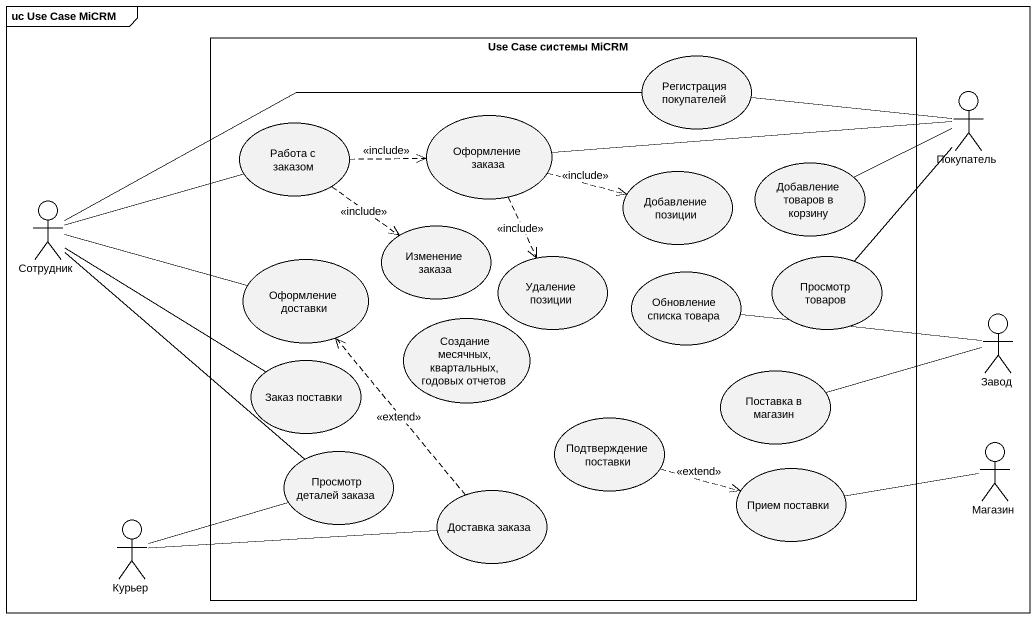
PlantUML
@startuml
mainframe uc Use Case MiCRM
rectangle "Use Case системы MiCRM" as Use_Case_системы_MiCRM {
  usecase "Регистрация покупателей" as Регистрация_покупателей
  usecase "Работа с заказом" as Работа_с_заказом
  usecase "Оформление заказа" as Оформление_заказа
  usecase "Добавление позиции" as Добавление_позиции
  usecase "Добавление товаров в корзину" as Добавление_товаров_в_корзину
  usecase "Оформление доставки" as Оформление_доставки
  usecase "Изменение заказа" as Изменение_заказа
  usecase "Удаление позиции" as Удаление_позиции
  usecase "Просмотр товаров" as Просмотр_товаров
  usecase "Обновление списка товара" as Обновление_списка_товара
  usecase "Заказ поставки" as Заказ_поставки
  usecase "Создание месячных, квартальных, годовых отчетов" as Создание_месячных
  usecase "Поставка в магазин" as Поставка_в_магазин
  usecase "Просмотр деталей заказа" as Просмотр_деталей_заказа
  usecase "Подтверждение поставки" as Подтверждение_поставки
  usecase "Доставка заказа" as Доставка_заказа
  usecase "Прием поставки" as Прием_поставки
}
actor Покупатель
actor Сотрудник
actor Завод
actor Магазин
actor Курьер
Работа_с_заказом .right.> Оформление_заказа : <<include>>
Работа_с_заказом ..> Изменение_заказа : <<include>>
Оформление_заказа .right.> Добавление_позиции : <<include>>
Оформление_заказа ..> Удаление_позиции : <<include>>
Покупатель -left- Регистрация_покупателей
Покупатель -left- Оформление_заказа
Покупатель -left- Добавление_товаров_в_корзину
Покупатель -- Просмотр_товаров
Сотрудник -right- Регистрация_покупателей
Сотрудник -right- Работа_с_заказом
Сотрудник -right- Оформление_доставки
Сотрудник -right- Заказ_поставки
Сотрудник -- Просмотр_деталей_заказа
Завод -left- Обновление_списка_товара
Завод -left- Поставка_в_магазин
Просмотр_деталей_заказа -left- Курьер
Подтверждение_поставки .right.> Прием_поставки : <<extend>>
Магазин -left- Прием_поставки
Доставка_заказа .up.> Оформление_доставки : <<extend>>
Курьер -right- Доставка_заказа
@enduml
